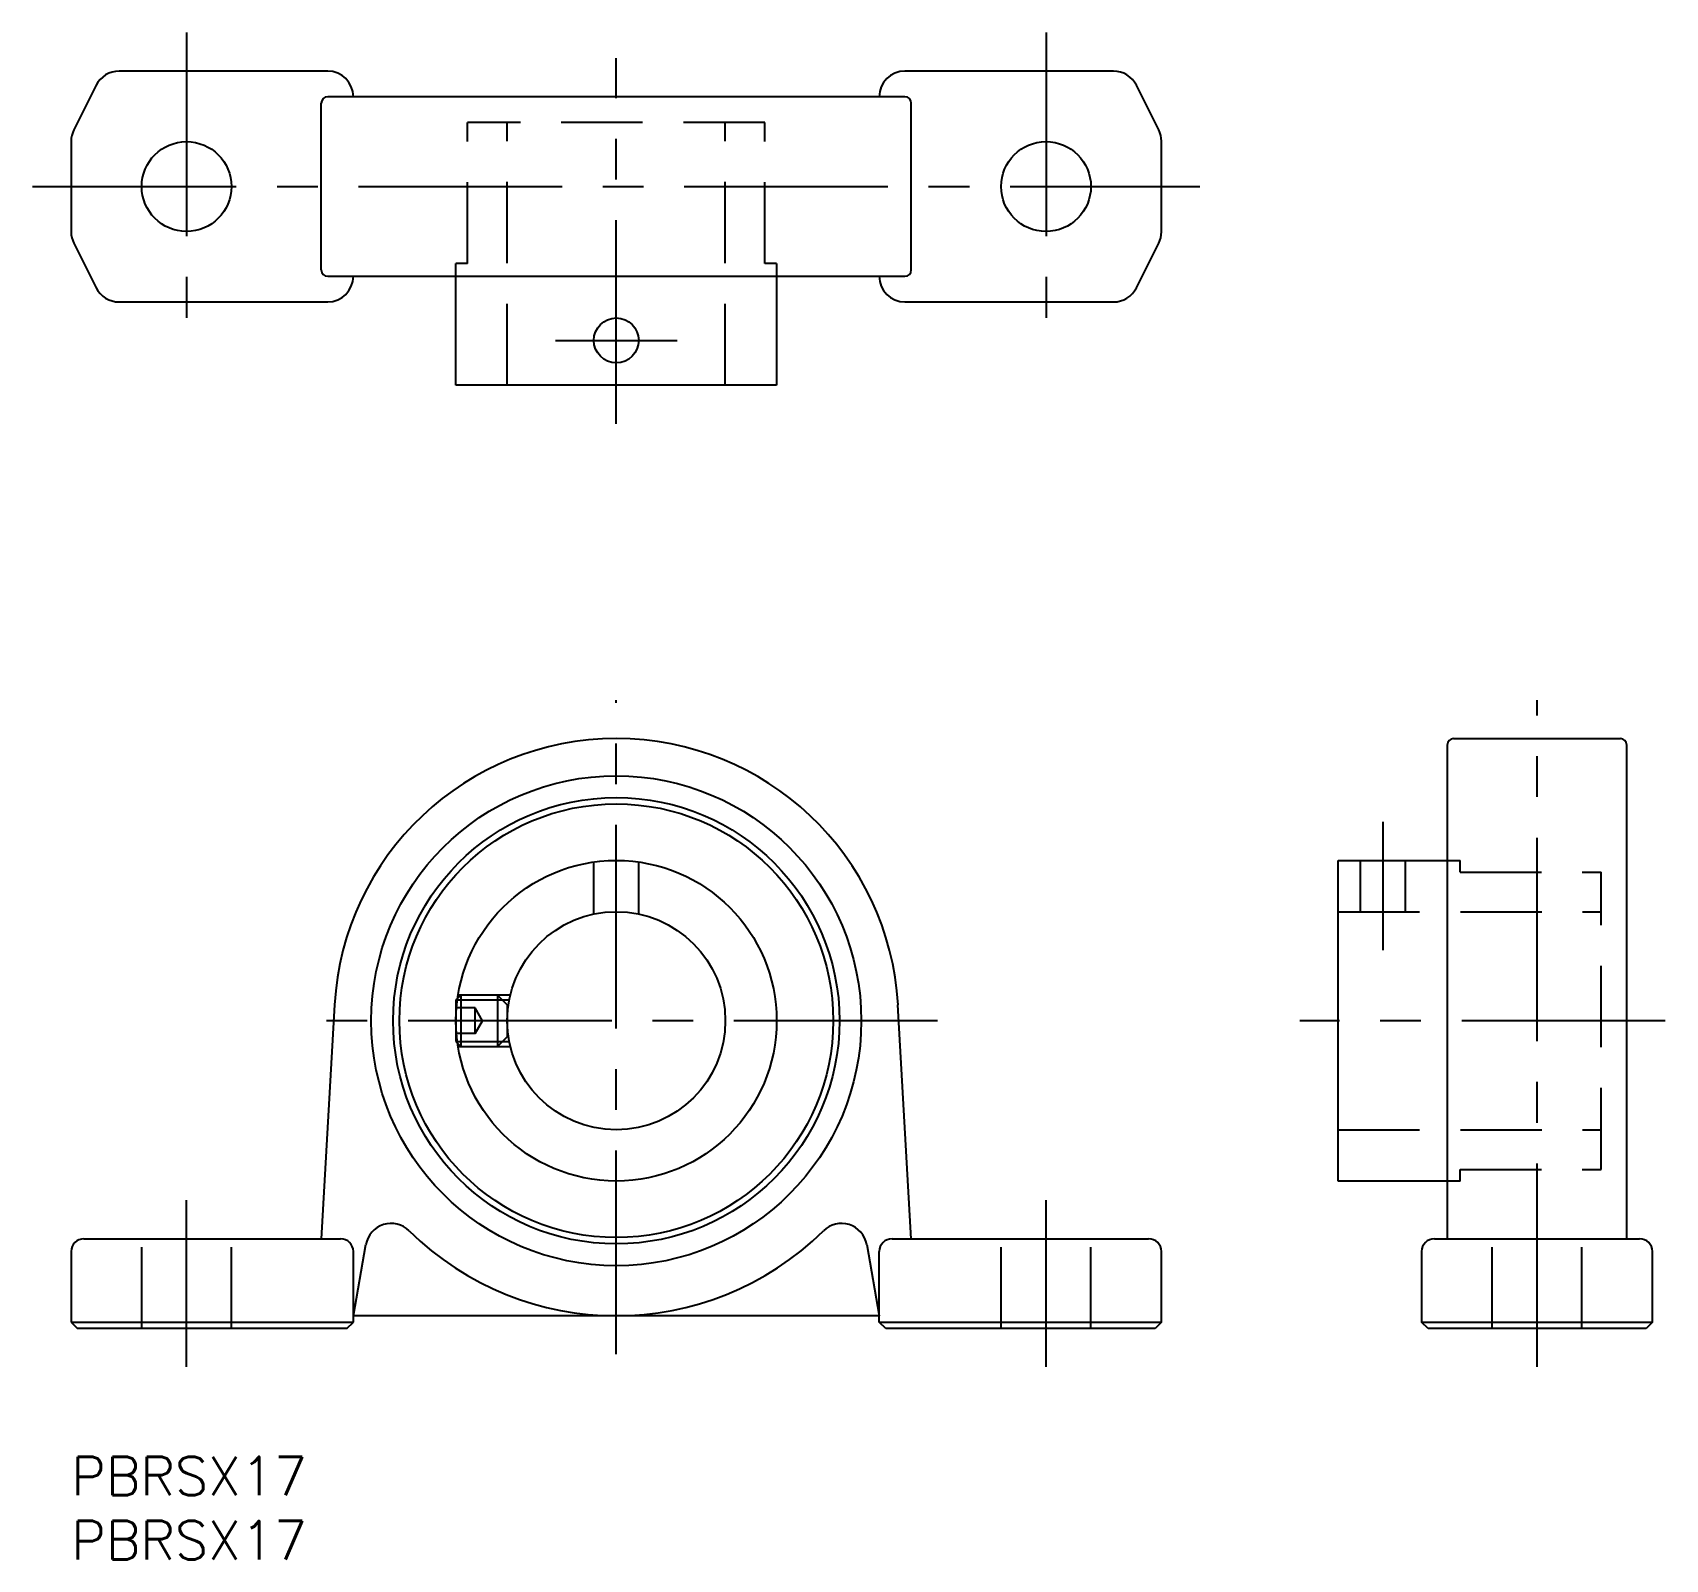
# Model space of a CAD drawing. Extents: x -3 to 124, y -8 to 111.
import ezdxf

# ---------------------------------------------------------------- set-up
doc = ezdxf.new("R2010")
doc.units = 0
doc.header["$LTSCALE"] = 0.5
doc.linetypes.add('CENTER', pattern=[50.8, 31.75, -6.35, 6.35, -6.35])
doc.linetypes.add('DASHED', pattern=[19.05, 12.7, -6.35])
for name, color, linetype in [('MSM_CENTER', 1, 'CENTER'), ('MSM_CONTINUOUS', 7, 'CONTINUOUS'), ('MSM_DASHED', 4, 'DASHED'), ('MSM_NARROW', 5, 'CONTINUOUS'), ('MSM_PART_NUMBER', 7, 'CONTINUOUS')]:
    doc.layers.add(name, color=color, linetype=linetype)
doc.styles.get("Standard").update_dxf_attribs({"font": 'txt.shx', "height": 3, "bigfont": 'bigfont.shx'})

# ---------------------------------------------------------------- blocks, each defined once
blk = doc.blocks.new('*U6')
at = {"layer": 'MSM_PART_NUMBER'}
blk.add_text('PBRSX17', height=3, dxfattribs=at).set_placement((0, -3))
blk = doc.blocks.new('*U7')
at = {"layer": 'MSM_PART_NUMBER'}
blk.add_text('PBRSX17', height=3, dxfattribs=at).set_placement((0, -8))

msp = doc.modelspace()

# ---------------------------------------------------------------- linework, layer by layer
at = {"layer": 'MSM_CENTER'}
for p, q in [((9, 111.05), (9, 87.05)), ((76, 111.05), (76, 87.05)), ((42.5, 80.55), (42.5, 109.05)), ((-3, 99.05), (88, 99.05)), ((37.75, 87.05), (47.25, 87.05)), ((42.5, 8), (42.5, 59)), ((114.28, 7), (114.28, 59)), ((102.28, 39.5), (102.28, 49.5)), ((67.54, 34), (17.46, 34)), ((124.28, 34), (95.78, 34)), ((9, 7), (9, 20)), ((76, 7), (76, 20))]:
    msp.add_line(p, q, dxfattribs=at)
at = {"layer": 'MSM_CONTINUOUS'}
for p, q in [((1.95, 106.95), (0.21, 103.47)), ((20, 108.05), (3.74, 108.05)), ((81.26, 108.05), (65, 108.05)), ((84.79, 103.47), (83.05, 106.95)), ((65, 106.05), (20, 106.05)), ((19.5, 92.55), (19.5, 105.55)), ((65.5, 92.55), (65.5, 105.55)), ((0, 102.58), (0, 95.52)), ((85, 95.52), (85, 102.58)), ((0.21, 94.63), (1.95, 91.16)), ((83.05, 91.16), (84.79, 94.63)), ((20, 92.05), (65, 92.05)), ((30, 83.55), (30, 92.05)), ((55, 92.05), (55, 83.55)), ((3.74, 90.05), (20, 90.05)), ((65, 90.05), (81.26, 90.05)), ((55, 83.55), (30, 83.55)), ((107.28, 55.5), (107.28, 17)), ((107.78, 56), (120.78, 56)), ((121.28, 17), (121.28, 55.5)), ((98.78, 46.5), (107.28, 46.5)), ((98.78, 21.5), (98.78, 46.5)), ((30.12, 35.74), (30, 35.62)), ((20.54, 35.25), (19.5, 17)), ((30, 35.62), (30, 32.38)), ((65.5, 17), (64.46, 35.25)), ((30, 32.38), (30.12, 32.26)), ((107.28, 21.5), (98.78, 21.5)), ((1, 17), (21, 17)), ((22, 11), (22.98, 16.55)), ((62.02, 16.55), (63, 11)), ((64, 17), (84, 17)), ((106.28, 17), (122.28, 17)), ((0, 16), (0, 10.5)), ((22, 10.5), (22, 16)), ((63, 10.5), (63, 16)), ((85, 10.5), (85, 16)), ((105.28, 16), (105.28, 10.5)), ((123.28, 10.5), (123.28, 16)), ((0, 10.5), (0.5, 10)), ((0, 10.5), (22, 10.5)), ((21.5, 10), (22, 10.5)), ((63, 11), (22, 11)), ((63.5, 10), (63, 10.5)), ((63, 10.5), (85, 10.5)), ((85, 10.5), (84.5, 10)), ((105.78, 10), (105.28, 10.5)), ((105.28, 10.5), (123.28, 10.5)), ((123.28, 10.5), (122.78, 10)), ((21.5, 10), (0.5, 10)), ((84.5, 10), (63.5, 10)), ((122.78, 10), (105.78, 10))]:
    msp.add_line(p, q, dxfattribs=at)
for centre, radius in [((9, 99.05), 3.5), ((76, 99.05), 3.5), ((42.5, 87.05), 1.75), ((42.5, 34), 19.1), ((42.5, 34), 17.4), ((42.5, 34), 16.91), ((42.5, 34), 12.5), ((42.5, 34), 8.5)]:
    msp.add_circle(centre, radius, dxfattribs=at)
for centre, radius, start, end in [((3.74, 106.05), 2, 90, 153.4349), ((20, 106.05), 2, 0, 90), ((65, 106.05), 2, 90, 180), ((81.26, 106.05), 2, 26.5651, 90), ((20, 105.55), 0.5, 90, 180), ((65, 105.55), 0.5, 0, 90), ((2, 102.58), 2, 153.4349, 180), ((83, 102.58), 2, 0, 26.5651), ((2, 95.52), 2, 180, 206.5651), ((83, 95.52), 2, 333.4349, 0), ((20, 92.55), 0.5, 180, 270), ((20, 92.05), 2, 270, 0), ((65, 92.05), 2, 180, 270), ((65, 92.55), 0.5, 270, 0), ((3.74, 92.05), 2, 206.5651, 270), ((81.26, 92.05), 2, 270, 333.4349), ((42.5, 34), 22, 3.2476, 176.7524), ((107.78, 55.5), 0.5, 90, 180), ((120.78, 55.5), 0.5, 0, 90), ((24.95, 16.2), 2, 45.4051, 170), ((60.05, 16.2), 2, 10, 134.5949), ((1, 16), 1, 90, 180), ((21, 16), 1, 0, 90), ((42.5, 34), 23, 225.4051, 314.5949), ((64, 16), 1, 90, 180), ((84, 16), 1, 0, 90), ((106.28, 16), 1, 90, 180), ((122.28, 16), 1, 0, 90)]:
    msp.add_arc(centre, radius, start, end, dxfattribs=at)
at = {"layer": 'MSM_DASHED'}
for p, q in [((30.91, 93.05), (30.91, 104.05)), ((54.08, 104.05), (30.91, 104.05)), ((34, 83.55), (34, 104.05)), ((51, 83.55), (51, 104.05)), ((54.08, 93.05), (54.08, 104.05)), ((30.91, 93.05), (30, 93.05)), ((30, 92.05), (30, 93.05)), ((55, 93.05), (54.08, 93.05)), ((55, 93.05), (55, 92.05)), ((40.75, 42.32), (40.75, 46.38)), ((44.25, 42.32), (44.25, 46.38)), ((100.53, 42.5), (100.53, 46.5)), ((104.03, 42.5), (104.03, 46.5)), ((107.28, 46.5), (108.28, 46.5)), ((108.28, 45.58), (108.28, 46.5)), ((108.28, 45.58), (119.28, 45.58)), ((119.28, 22.41), (119.28, 45.58)), ((98.78, 42.5), (119.28, 42.5)), ((30.38, 36), (30.12, 35.74)), ((34.24, 36), (30.16, 36)), ((30.38, 36), (30.38, 32)), ((34, 35.25), (33.25, 36)), ((33.25, 36), (33.25, 32)), ((31.5, 35), (30, 35)), ((30.11, 35.62), (34.16, 35.62)), ((31.5, 33), (31.5, 35)), ((32.08, 34), (31.5, 35)), ((34, 35.25), (34, 32.75)), ((31.5, 34), (30, 34)), ((31.5, 33), (32.08, 34)), ((31.5, 33), (30, 33)), ((30.11, 32.38), (34.16, 32.38)), ((30.38, 32), (30.12, 32.26)), ((30.16, 32), (34.24, 32)), ((33.25, 32), (34, 32.75)), ((98.78, 25.5), (119.28, 25.5)), ((108.28, 22.41), (119.28, 22.41)), ((108.28, 21.5), (108.28, 22.41)), ((108.28, 21.5), (107.28, 21.5)), ((5.5, 10), (5.5, 17)), ((12.5, 10), (12.5, 17)), ((72.5, 10), (72.5, 17)), ((79.5, 10), (79.5, 17)), ((110.78, 10), (110.78, 17)), ((117.78, 10), (117.78, 17))]:
    msp.add_line(p, q, dxfattribs=at)
at = {"layer": 'MSM_NARROW'}
for p, q in [((30, 35.62), (30.11, 35.62)), ((30, 32.38), (30.11, 32.38))]:
    msp.add_line(p, q, dxfattribs=at)

# ---------------------------------------------------------------- block references
at = {"layer": 'MSM_CONTINUOUS'}
for name in ['*U6', '*U7']:
    msp.add_blockref(name, (0, 0), dxfattribs=at)

doc.saveas('drawing.dxf')
